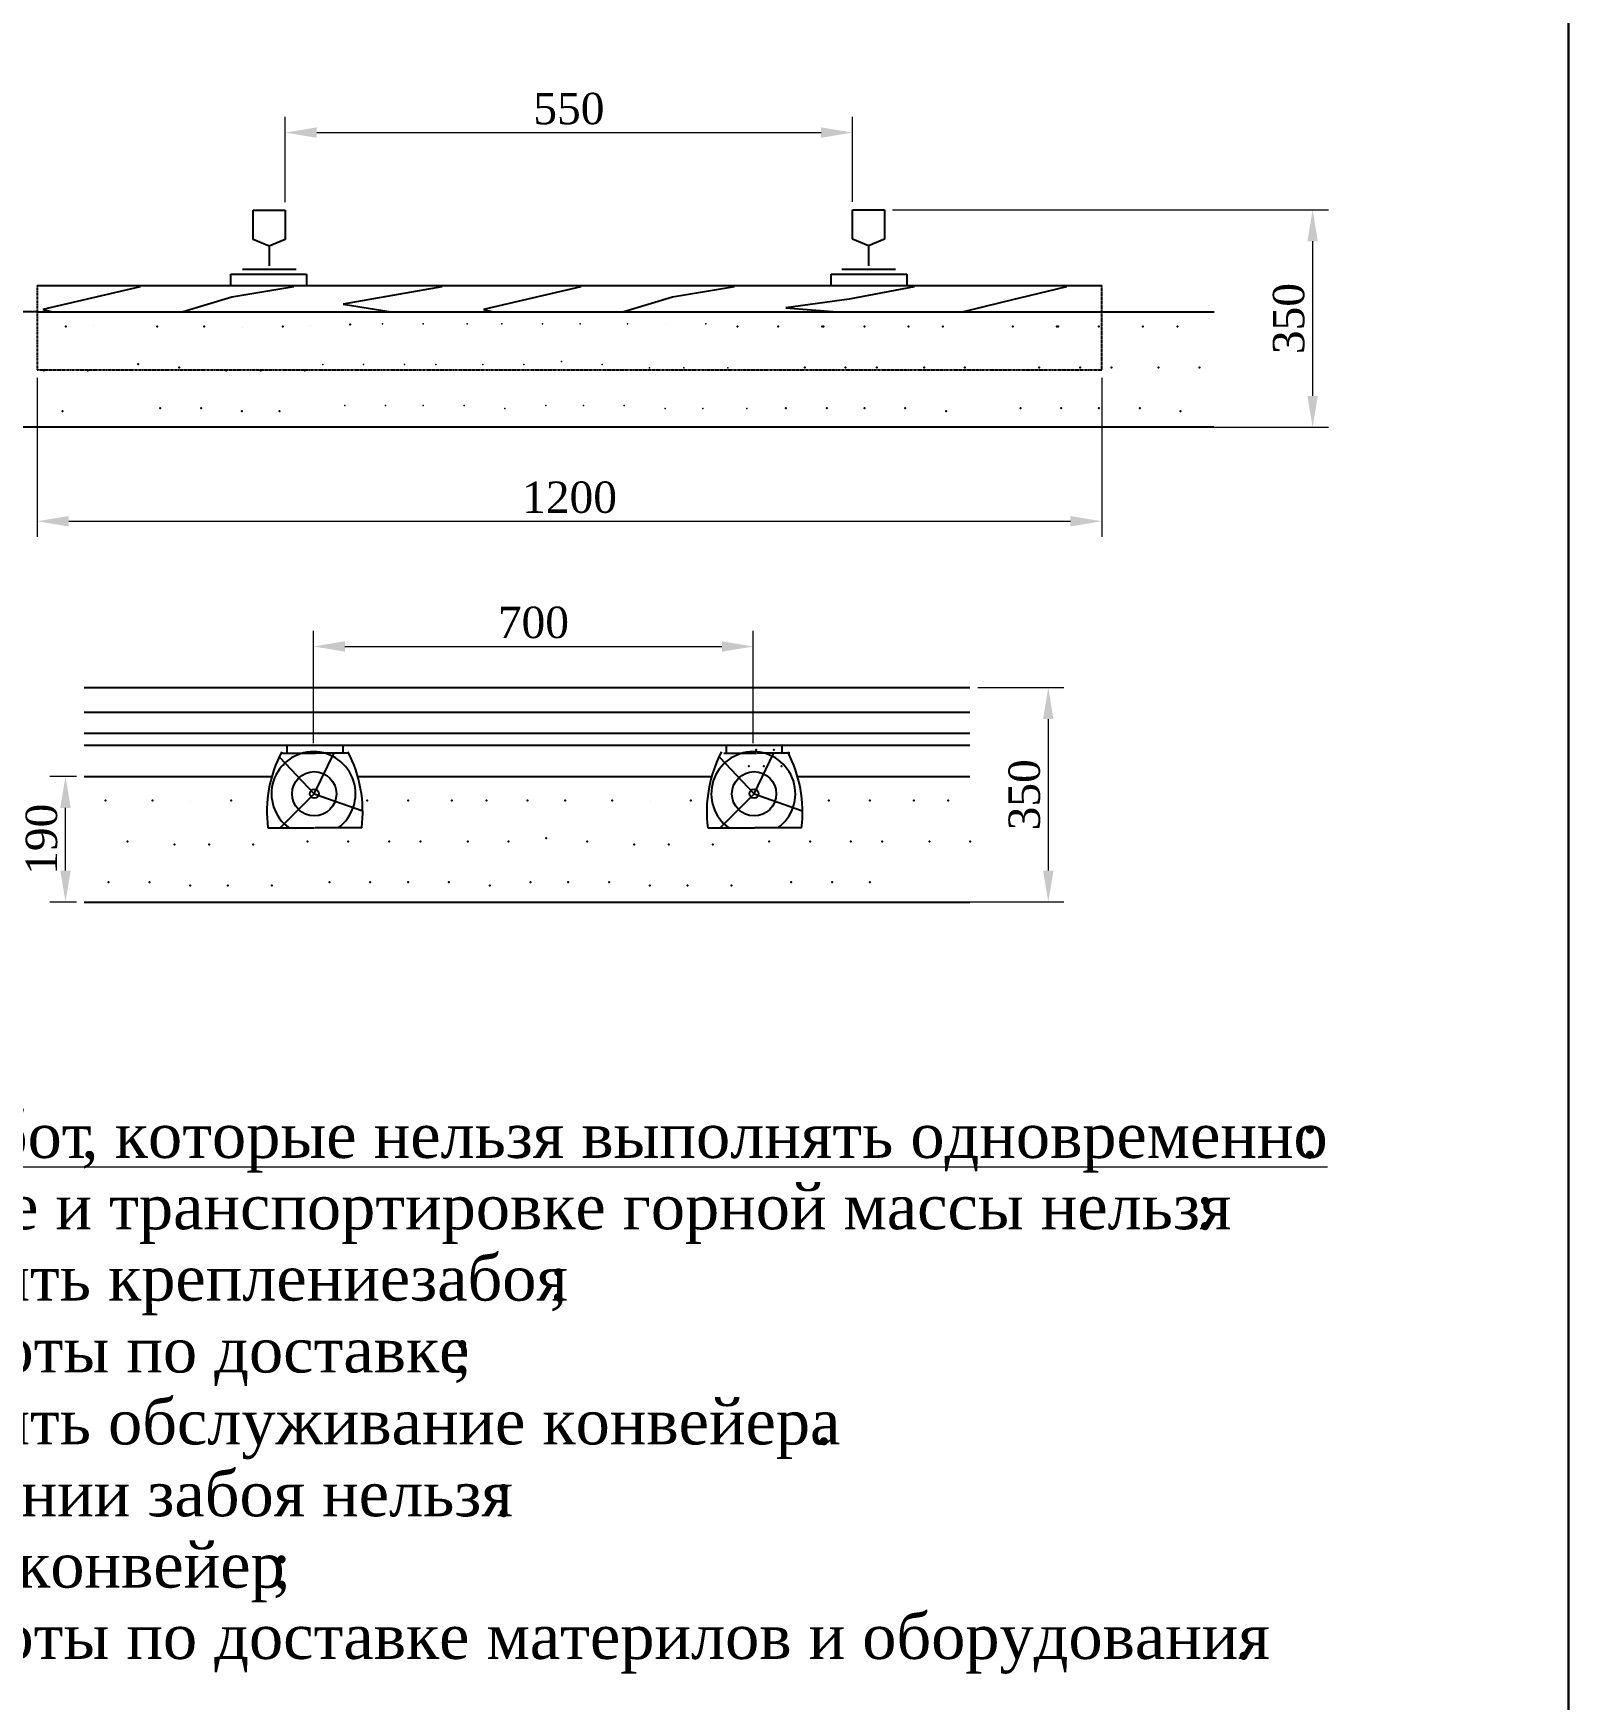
# Model space of a CAD drawing. Header units: millimetres. Extents: x -46762 to 217101, y -107409 to 31524.
# Drawn here: x 210991 to 217101, y -57766 to -51133 of the extents above; entities that cross this region are included whole.
import ezdxf

# ---------------------------------------------------------------- set-up
doc = ezdxf.new("R2010")
doc.units = ezdxf.units.MM
doc.linetypes.add('DASHED', pattern=[0.75, 0.5, -0.25])
doc.styles.get("Standard").update_dxf_attribs({"font": 'TIMES.TTF'})

msp = doc.modelspace()

# ---------------------------------------------------------------- linework, layer by layer
at = {"color": 7, "lineweight": 30}
msp.add_line((217100.51, -61406.57), (217100.51, -43586.57), dxfattribs=at)
at = {"color": 7, "lineweight": 0}
for p, q in [((211993.95, -51805.56), (211993.95, -51465.62)), ((214250.71, -51804.39), (214250.71, -51465.62)), ((212118.95, -51528.12), (214125.71, -51528.12)), ((214409.93, -51835.64), (216144.22, -51835.64)), ((216081.72, -51960.64), (216081.72, -52576.16)), ((211006.89, -52504.36), (211006.89, -53137.72)), ((215242.82, -52504.36), (215242.82, -53137.72)), ((215274.07, -52701.16), (216144.22, -52701.16)), ((211131.89, -53075.22), (215117.82, -53075.22)), ((212106.11, -53958.34), (212106.11, -53511.22)), ((213856.11, -53958.34), (213856.11, -53511.22)), ((212231.11, -53573.72), (213731.11, -53573.72)), ((214749.1, -53737.43), (215092.3, -53737.43)), ((215029.8, -53862.43), (215029.8, -54465.74)), ((211162.83, -54091.56), (211056.68, -54091.56)), ((211119.18, -54465.84), (211119.18, -54216.56)), ((211162.83, -54590.84), (211056.68, -54590.84)), ((214555.79, -54590.74), (215092.3, -54590.74))]:
    msp.add_line(p, q, dxfattribs=at)
at = {"color": 7, "linetype": 'Continuous'}
for p, q in [((211865.98, -51836.81), (211993.95, -51836.81)), ((211865.98, -51954.01), (211865.98, -51836.81)), ((211993.95, -51836.81), (211993.95, -51954.01)), ((214250.71, -51835.64), (214378.68, -51835.64)), ((214250.71, -51952.84), (214250.71, -51835.64)), ((214378.68, -51835.64), (214378.68, -51952.84)), ((211929.96, -51980.05), (211865.98, -51954.01)), ((211993.95, -51954.01), (211929.96, -51980.05)), ((211929.96, -51980.89), (211929.96, -52059.02)), ((214314.69, -51978.89), (214250.71, -51952.84)), ((214378.68, -51952.84), (214314.69, -51978.89)), ((214314.69, -51980.89), (214314.69, -52059.02)), ((211777.44, -52135.36), (211777.44, -52092.26)), ((211777.44, -52092.26), (212078.23, -52092.26)), ((211823.32, -52072.04), (212036.61, -52072.04)), ((212078.23, -52092.26), (212078.23, -52135.36)), ((214165.72, -52135.36), (214165.72, -52092.26)), ((214165.72, -52092.26), (214466.5, -52092.26)), ((214208.05, -52072.04), (214421.34, -52072.04)), ((214466.5, -52092.26), (214466.5, -52135.36)), ((211006.89, -52137.15), (212694.79, -52137.15)), ((211415.95, -52142.71), (211028.73, -52231.89)), ((211780.72, -52183.87), (211587.47, -52241.33)), ((212027.64, -52142.71), (211780.72, -52183.87)), ((212420.47, -52177.01), (212224.05, -52211.31)), ((212616.88, -52142.71), (212420.47, -52177.01)), ((212682.32, -52137.15), (215242.82, -52137.15)), ((213169.98, -52142.71), (212782.76, -52231.89)), ((213534.75, -52183.87), (213341.5, -52241.33)), ((213781.67, -52142.71), (213534.75, -52183.87)), ((214237.86, -52190.73), (213985.33, -52225.03)), ((214496.01, -52142.71), (214237.86, -52190.73)), ((215102.09, -52142.71), (214843.94, -52204.45)), ((211006.89, -52241.33), (210486.25, -52241.33)), ((211006.89, -52241.33), (212700.93, -52241.33)), ((211028.73, -52231.89), (211067.35, -52241.33)), ((212224.05, -52211.31), (212415.6, -52241.33)), ((212682.32, -52241.33), (215242.82, -52241.33)), ((212782.76, -52231.89), (212821.37, -52241.33)), ((213985.33, -52225.03), (214189.79, -52241.33)), ((214843.94, -52204.45), (214693.09, -52241.33)), ((215242.82, -52241.33), (215689.77, -52241.33)), ((211228.92, -52294.87, 250), (211228.92, -52294.87, 250)), ((211823.41, -52303.08, 250), (211823.41, -52303.08, 250)), ((212092.28, -52294.87, 250), (212092.28, -52294.87, 250)), ((215689.2, -52701.16), (210491.71, -52701.16)), ((211314.62, -52701.16), (211219.25, -52701.16)), ((211194.08, -53737.43, 250), (214717.85, -53737.43, 250)), ((211194.08, -53835.54, 250), (214717.85, -53835.54, 250)), ((211194.08, -53918.8, 250), (214717.85, -53918.8, 250)), ((211194.08, -53966.2, 250), (214717.85, -53966.2, 250)), ((212000.48, -53966.41), (212000.48, -53999.44)), ((212222.27, -53966.41), (212222.27, -53999.44)), ((213747.86, -53966.41), (213747.86, -53999.44)), ((213969.66, -53966.41), (213969.66, -53999.44)), ((212109.15, -54159.86, 500.25), (211972.27, -54015.14, 500.25)), ((211983.21, -53998.79, 250), (212113.88, -53998.79, 250)), ((212109.15, -54159.86, 500.25), (212188.24, -53996.59, 500.25)), ((212246.38, -53998.79, 250), (212115.71, -53998.79, 250)), ((213859.15, -54159.86, 500.25), (213722.27, -54015.14, 500.25)), ((213738.48, -53998.79, 250), (213869.16, -53998.79, 250)), ((213859.15, -54159.86, 500.25), (213938.24, -53996.59, 500.25)), ((214001.65, -53998.79, 250), (213870.98, -53998.79, 250)), ((211194.08, -54091.56, 250), (211940.96, -54091.56, 250)), ((212284.22, -54091.56, 250), (213691.82, -54091.56, 250)), ((214034.22, -54091.56, 250), (214717.85, -54091.56, 250)), ((211617.83, -54190.05, 250), (211617.83, -54190.05, 250)), ((212109.15, -54159.86, 500.25), (211973.68, -54295.74, 500.25)), ((212109.15, -54159.86, 500.25), (212297.75, -54226.65, 500.25)), ((213446.95, -54190.05, 250), (213446.95, -54190.05, 250)), ((213859.15, -54159.86, 500.25), (213723.68, -54295.74, 500.25)), ((213859.15, -54159.86, 500.25), (214047.75, -54226.65, 500.25)), ((211924.63, -54295.74, 500.25), (212110.37, -54295.74, 500.25)), ((212297.93, -54295.74, 500.25), (212112.19, -54295.74, 500.25)), ((213674.63, -54295.74, 500.25), (213860.37, -54295.74, 500.25)), ((214047.93, -54295.74, 500.25), (213862.19, -54295.74, 500.25)), ((211194.08, -54590.84, 250), (214717.85, -54590.84, 250))]:
    msp.add_line(p, q, dxfattribs=at)
at = {"color": 7, "linetype": 'DASHED'}
for p, q in [((211006.89, -52137.15), (211006.89, -52473.11)), ((215242.82, -52473.11), (215242.82, -52137.15)), ((211006.89, -52473.11), (215242.82, -52473.11))]:
    msp.add_line(p, q, dxfattribs=at)
at = {"color": 7, "linetype": 'Continuous', "lineweight": 0}
msp.add_line((213507.4, -52292, 250), (213507.4, -52292, 250), dxfattribs=at)
at = {"color": 7, "linetype": 'Continuous'}
for centre, major_axis, start_param, end_param in [((212437.74, -54232.22, 500.25), (-517.04, 0), 5.8013909, 6.4064728), ((212106.11, -54159.86, 500.25), (167.31, 0), 5.3339587, 10.3740046), ((211784.82, -54232.22, 500.25), (-517.04, 0), 3.0183051, 3.623387), ((214187.74, -54232.22, 500.25), (-517.04, 0), 5.8013909, 6.4064728), ((213856.11, -54159.86, 500.25), (-167.31, 0), 2.192366, 7.2324119), ((213534.82, -54232.22, 500.25), (-517.04, 0), 3.0183051, 3.623387)]:
    msp.add_ellipse(centre, major_axis=major_axis, ratio=0.999001, start_param=start_param, end_param=end_param, dxfattribs=at)
for centre, major_axis in [((212109.15, -54159.86, 500.25), (-88.22, 0)), ((213859.15, -54159.86, 500.25), (-88.22, 0)), ((212109.15, -54159.86, 500.25), (18.25, 0)), ((213859.15, -54159.86, 500.25), (-18.25, 0))]:
    msp.add_ellipse(centre, major_axis=major_axis, ratio=0.999001, dxfattribs=at)
for p in [(211120.26, -52300.16, 250), (211483.62, -52300.16, 250), (211671.12, -52300.16, 250), (211983.62, -52300.16, 250), (212252.5, -52291.95, 250), (213792.78, -52300.16, 250), (213955.28, -52300.16, 250), (214130.28, -52300.16, 250), (214135.6, -52300.16, 250), (214298.1, -52300.16, 250), (214473.1, -52300.16, 250), (214610.6, -52300.16, 250), (214888.64, -52300.16, 250), (215063.64, -52300.16, 250), (215068.96, -52300.16, 250), (215231.46, -52300.16, 250), (215406.46, -52300.16, 250), (215543.96, -52300.16, 250), (211408.62, -52450.16, 250), (211571.12, -52462.66, 250), (214060.6, -52462.66, 250), (214223.1, -52462.66, 250), (214348.1, -52462.66, 250), (214535.6, -52462.66, 250), (214698.1, -52462.66, 250), (214993.96, -52462.66, 250), (215156.46, -52462.66, 250), (215281.46, -52462.66, 250), (215468.96, -52462.66, 250), (215631.46, -52462.66, 250), (211032.76, -52475.16, 250), (211207.76, -52475.16, 250), (211758.62, -52475.16, 250), (211896.12, -52475.16, 250), (212071.12, -52475.16, 250), (211107.76, -52637.66, 250), (211496.12, -52625.16, 250), (211658.62, -52625.16, 250), (211821.12, -52637.66, 250), (211971.12, -52637.66, 250), (213985.6, -52625.16, 250), (214148.1, -52625.16, 250), (214298.1, -52625.16, 250), (214460.6, -52625.16, 250), (214623.1, -52637.66, 250), (214918.96, -52625.16, 250), (215081.46, -52625.16, 250), (215231.46, -52625.16, 250), (215393.96, -52625.16, 250), (215556.46, -52637.66, 250), (213867.79, -53985.19, 100), (213937.79, -53985.19, 100), (211986.3, -54045.19, 100), (213837.79, -54050.19, 100), (213897.79, -54050.19, 100), (213967.79, -54050.19, 100), (211278.04, -54187.12, 250), (211465.54, -54187.12, 250), (211778.04, -54187.12, 250), (212319.66, -54187.12, 250), (212482.16, -54187.12, 250), (212657.16, -54187.12, 250), (212794.66, -54187.12, 250), (212957.16, -54187.12, 250), (213107.16, -54187.12, 250), (213294.66, -54187.12, 250), (213607.16, -54187.12, 250), (214156.77, -54187.12, 250), (214319.27, -54187.12, 250), (214494.27, -54187.12, 250), (214631.77, -54187.12, 250), (211365.54, -54349.62, 250), (211553.04, -54362.12, 250), (211690.54, -54362.12, 250), (211865.54, -54362.12, 250), (212082.16, -54349.62, 250), (212244.66, -54349.62, 250), (212407.16, -54349.62, 250), (212532.16, -54349.62, 250), (212719.66, -54349.62, 250), (212882.16, -54349.62, 250), (213032.16, -54337.12, 250), (213194.66, -54349.62, 250), (213382.16, -54362.12, 250), (213519.66, -54362.12, 250), (213694.66, -54362.12, 250), (213919.27, -54349.62, 250), (214081.77, -54349.62, 250), (214244.27, -54349.62, 250), (214369.27, -54349.62, 250), (214556.77, -54349.62, 250), (214719.27, -54349.62, 250), (211290.54, -54512.12, 250), (211453.04, -54512.12, 250), (212169.66, -54512.12, 250), (212332.16, -54512.12, 250), (212482.16, -54512.12, 250), (212644.66, -54512.12, 250), (212969.66, -54512.12, 250), (213119.66, -54512.12, 250), (213282.16, -54512.12, 250), (214006.77, -54512.12, 250), (214169.27, -54512.12, 250), (214319.27, -54512.12, 250), (211615.54, -54524.62, 250), (211765.54, -54524.62, 250), (211940.54, -54524.62, 250), (212807.16, -54524.62, 250), (213444.66, -54524.62, 250), (213594.66, -54524.62, 250), (213769.66, -54524.62, 250)]:
    msp.add_point(p, dxfattribs=at)
at = {"color": 7, "linetype": 'Continuous', "lineweight": 0}
for p in [(212380.12, -52289.08, 250), (212542.62, -52289.08, 250), (212717.62, -52289.08, 250), (212855.12, -52289.08, 250), (213017.62, -52289.08, 250), (213167.62, -52289.08, 250), (213355.12, -52289.08, 250), (213667.62, -52289.08, 250), (212142.62, -52451.58, 250), (212305.12, -52451.58, 250), (212467.62, -52451.58, 250), (212592.62, -52451.58, 250), (212780.12, -52451.58, 250), (212942.62, -52451.58, 250), (213092.62, -52439.08, 250), (213255.12, -52451.58, 250), (213442.62, -52464.08, 250), (213580.12, -52464.08, 250), (213755.12, -52464.08, 250), (212230.12, -52614.08, 250), (212392.62, -52614.08, 250), (212542.62, -52614.08, 250), (212705.12, -52614.08, 250), (212867.62, -52626.58, 250), (213030.12, -52614.08, 250), (213180.12, -52614.08, 250), (213342.62, -52614.08, 250), (213505.12, -52626.58, 250), (213655.12, -52626.58, 250), (213830.12, -52626.58, 250)]:
    msp.add_point(p, dxfattribs=at)
at = {"color": 7, "lineweight": 0}
for points in [[(212118.95, -51507.28), (212118.95, -51548.95), (211993.95, -51528.12)], [(214125.71, -51507.28), (214125.71, -51548.95), (214250.71, -51528.12)], [(216060.88, -51960.64), (216102.55, -51960.64), (216081.72, -51835.64)], [(216060.88, -52576.16), (216102.55, -52576.16), (216081.72, -52701.16)], [(211131.89, -53054.38), (211131.89, -53096.05), (211006.89, -53075.22)], [(215117.82, -53054.38), (215117.82, -53096.05), (215242.82, -53075.22)], [(212231.11, -53552.88), (212231.11, -53594.55), (212106.11, -53573.72)], [(213731.11, -53552.88), (213731.11, -53594.55), (213856.11, -53573.72)], [(215008.97, -53862.43), (215050.63, -53862.43), (215029.8, -53737.43)], [(211098.35, -54216.56), (211140.02, -54216.56), (211119.18, -54091.56)], [(211098.35, -54465.84), (211140.02, -54465.84), (211119.18, -54590.84)], [(215008.97, -54465.74), (215050.63, -54465.74), (215029.8, -54590.74)]]:
    msp.add_solid(points, dxfattribs=at)

# ---------------------------------------------------------------- texts
for s, p in [('%%UПеречень работ', (209405.16, -55609.58)), ('%%Uкоторые нельзя выполнять одновременно', (211315.47, -55609.58)), ('%%U:', (216033.36, -55609.58)), ('%%U, ', (211182.57, -55609.58)), ('   При выемке и транспортировке горной массы нельзя', (209405.16, -55893.51)), (':', (215615.87, -55893.51)), ('производить креплениезабоя', (209759.45, -56177.45)), (';', (213042.92, -56177.45)), ('вести работы по доставке', (209759.45, -56463.66)), (';', (212660.21, -56463.66)), ('производить обслуживание конвейера', (209759.45, -56749.87)), ('.', (214102.93, -56749.87)), ('При креплении забоя нельзя', (209604.49, -57036.08)), (':', (212825.03, -57036.08)), ('включать конвейер', (209759.45, -57320.02)), (';', (211941.51, -57320.02)), ('вести работы по доставке материлов и оборудования', (209759.45, -57603.95)), ('.', (215773.29, -57603.95))]:
    msp.add_text(s, height=180, dxfattribs=at).set_placement(p)
at = {"color": 7, "lineweight": 0, "char_height": 125, "attachment_point": 5}
for s, insert in [('550', (213122.33, -51433.29)), ('1200', (213124.86, -52980.39)), ('700', (212981.11, -53478.7))]:
    msp.add_mtext(s, dxfattribs=dict(at, insert=insert))
at = {"color": 7, "lineweight": 0, "char_height": 125, "attachment_point": 5, "rotation": 90}
for s, insert in [('350', (215986.88, -52268.4)), ('350', (214934.97, -54164.09)), ('190', (211024.17, -54341.2))]:
    msp.add_mtext(s, dxfattribs=dict(at, insert=insert))

doc.saveas('drawing.dxf')
